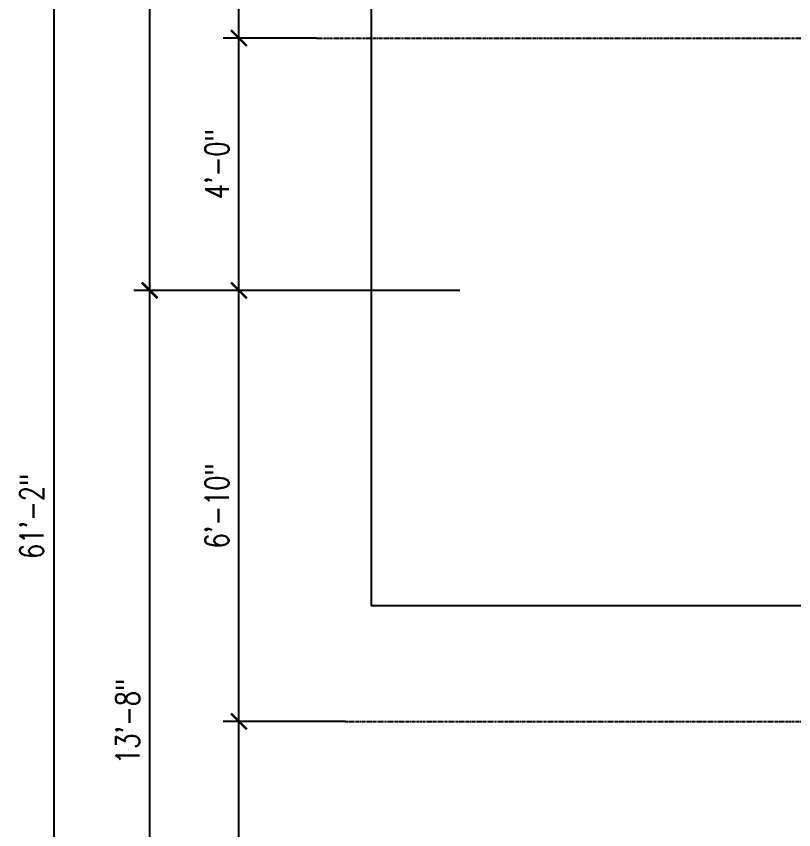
# Model space of a CAD drawing. Header units: inches. Extents: x 43 to 7578, y 1297 to 3809.
# Drawn here: x 4356.6 to 4504.5, y 3123.5 to 3278.3 of the extents above; entities that cross this region are included whole.
import ezdxf

# ---------------------------------------------------------------- set-up
doc = ezdxf.new("R2010")
doc.units = ezdxf.units.IN
doc.header["$LTSCALE"] = 0.5
doc.header["$MEASUREMENT"] = 0
doc.linetypes.add('CENTER2', pattern=[1.125, 0.75, -0.125, 0.125, -0.125])
doc.styles.add('Arch-Dim', font='romans.shx', dxfattribs={"width": 0.75})
doc.dimstyles.new('Annotative', dxfattribs={"dimscale": 96, "dimtxt": 0.09375, "dimasz": 0.0625, "dimexe": 0.0625, "dimexo": 0.0625, "dimgap": 0.03125, "dimtad": 1, "dimdec": 4, "dimzin": 3, "dimdsep": 46, "dimlunit": 4, "dimtxsty": 'Arch-Dim', "dimblk": 'ARCHTICK', "dimcen": 0.09375, "dimazin": 2, "dimtfac": 0.75, "dimtdec": 4, "dimtix": 1, "dimtmove": 2, "dimatfit": 3, "dimfxl": 1, "dimtolj": 1, "dimtzin": 0, "dimarcsym": 0})

# ---------------------------------------------------------------- blocks, each defined once
blk = doc.blocks.new('_ArchTick')
at = {"color": 0, "linetype": 'ByBlock', "const_width": 0.15}
blk.add_lwpolyline([(-0.5, -0.5), (0.5, 0.5)], dxfattribs=at)
blk = doc.blocks.new('*D739')
at = {"color": 0, "lineweight": -2, "transparency": 16777216}
for p, q in [((4419.24, 3144.14), (4395.97, 3144.14)), ((4398.97, 3062.14), (4398.97, 3144.14)), ((4435.51, 3062.14), (4395.97, 3062.14))]:
    blk.add_line(p, q, dxfattribs=at)
at = {"layer": 'Defpoints', "color": 0, "transparency": 16777216}
for p in [(4398.97, 3144.14), (4422.24, 3144.14), (4438.51, 3062.14)]:
    blk.add_point(p, dxfattribs=at)
at = {"color": 0, "lineweight": -2, "transparency": 16777216, "xscale": 3, "yscale": 3, "zscale": 3}
for p, rotation in [((4398.97, 3144.14), 90), ((4398.97, 3062.14), 270)]:
    blk.add_blockref('_ArchTick', p, dxfattribs=dict(at, rotation=rotation))
at = {"color": 0, "transparency": 16777216, "insert": (4394.79, 3103.14), "char_height": 4.5, "attachment_point": 5, "rotation": 90, "style": 'Arch-Dim'}
blk.add_mtext('\\A1;6\'-10"', dxfattribs=at)
blk = doc.blocks.new('*D740')
at = {"color": 0, "lineweight": -2, "transparency": 16777216}
for p, q in [((4440.98, 3226.14), (4395.97, 3226.14)), ((4398.97, 3144.14), (4398.97, 3226.14)), ((4419.24, 3144.14), (4395.97, 3144.14))]:
    blk.add_line(p, q, dxfattribs=at)
at = {"layer": 'Defpoints', "color": 0, "transparency": 16777216}
for p in [(4398.97, 3226.14), (4443.98, 3226.14), (4422.24, 3144.14)]:
    blk.add_point(p, dxfattribs=at)
at = {"color": 0, "lineweight": -2, "transparency": 16777216, "xscale": 3, "yscale": 3, "zscale": 3}
for p, rotation in [((4398.97, 3226.14), 90), ((4398.97, 3144.14), 270)]:
    blk.add_blockref('_ArchTick', p, dxfattribs=dict(at, rotation=rotation))
at = {"color": 0, "transparency": 16777216, "insert": (4394.79, 3185.14), "char_height": 4.5, "attachment_point": 5, "rotation": 90, "style": 'Arch-Dim'}
blk.add_mtext('\\A1;6\'-10"', dxfattribs=at)
blk = doc.blocks.new('*D741')
at = {"color": 0, "lineweight": -2, "transparency": 16777216}
for p, q in [((4446.19, 3409.64), (4395.97, 3409.64)), ((4398.97, 3226.14), (4398.97, 3409.64)), ((4440.98, 3226.14), (4395.97, 3226.14))]:
    blk.add_line(p, q, dxfattribs=at)
at = {"layer": 'Defpoints', "color": 0, "transparency": 16777216}
for p in [(4398.97, 3409.64), (4449.19, 3409.64), (4443.98, 3226.14)]:
    blk.add_point(p, dxfattribs=at)
at = {"color": 0, "lineweight": -2, "transparency": 16777216, "xscale": 3, "yscale": 3, "zscale": 3}
for p, rotation in [((4398.97, 3409.64), 90), ((4398.97, 3226.14), 270)]:
    blk.add_blockref('_ArchTick', p, dxfattribs=dict(at, rotation=rotation))
at = {"color": 0, "transparency": 16777216, "insert": (4393.53, 3317.89), "char_height": 4.5, "attachment_point": 5, "rotation": 90, "style": 'Arch-Dim'}
blk.add_mtext('\\A1;15\'-3{\\H0.750000x;\\S1/2;}"', dxfattribs=at)
blk = doc.blocks.new('*D743')
at = {"color": 0, "lineweight": -2, "transparency": 16777216}
for p, q in [((4413.7, 3274.14), (4395.97, 3274.14)), ((4398.97, 3226.14), (4398.97, 3274.14)), ((4440.98, 3226.14), (4395.97, 3226.14))]:
    blk.add_line(p, q, dxfattribs=at)
at = {"layer": 'Defpoints', "color": 0, "transparency": 16777216}
for p in [(4398.97, 3274.14), (4416.7, 3274.14), (4443.98, 3226.14)]:
    blk.add_point(p, dxfattribs=at)
at = {"color": 0, "lineweight": -2, "transparency": 16777216, "xscale": 3, "yscale": 3, "zscale": 3}
for p, rotation in [((4398.97, 3274.14), 90), ((4398.97, 3226.14), 270)]:
    blk.add_blockref('_ArchTick', p, dxfattribs=dict(at, rotation=rotation))
at = {"color": 0, "transparency": 16777216, "insert": (4394.79, 3250.14), "char_height": 4.5, "attachment_point": 5, "rotation": 90, "style": 'Arch-Dim'}
blk.add_mtext('\\A1;4\'-0"', dxfattribs=at)
blk = doc.blocks.new('*D745')
at = {"color": 0, "lineweight": -2, "transparency": 16777216}
for p, q in [((4440.98, 3226.14), (4379, 3226.14)), ((4382, 3062.14), (4382, 3226.14)), ((4435.51, 3062.14), (4379, 3062.14))]:
    blk.add_line(p, q, dxfattribs=at)
at = {"layer": 'Defpoints', "color": 0, "transparency": 16777216}
for p in [(4382, 3226.14), (4443.98, 3226.14), (4438.51, 3062.14)]:
    blk.add_point(p, dxfattribs=at)
at = {"color": 0, "lineweight": -2, "transparency": 16777216, "xscale": 3, "yscale": 3, "zscale": 3}
for p, rotation in [((4382, 3226.14), 90), ((4382, 3062.14), 270)]:
    blk.add_blockref('_ArchTick', p, dxfattribs=dict(at, rotation=rotation))
at = {"color": 0, "transparency": 16777216, "insert": (4377.82, 3144.14), "char_height": 4.5, "attachment_point": 5, "rotation": 90, "style": 'Arch-Dim'}
blk.add_mtext('\\A1;13\'-8"', dxfattribs=at)
blk = doc.blocks.new('*D746')
at = {"color": 0, "lineweight": -2, "transparency": 16777216}
for p, q in [((4432.66, 3550.14), (4379, 3550.14)), ((4382, 3226.14), (4382, 3550.14)), ((4440.98, 3226.14), (4379, 3226.14))]:
    blk.add_line(p, q, dxfattribs=at)
at = {"layer": 'Defpoints', "color": 0, "transparency": 16777216}
for p in [(4382, 3550.14), (4435.66, 3550.14), (4443.98, 3226.14)]:
    blk.add_point(p, dxfattribs=at)
at = {"color": 0, "lineweight": -2, "transparency": 16777216, "xscale": 3, "yscale": 3, "zscale": 3}
for p, rotation in [((4382, 3550.14), 90), ((4382, 3226.14), 270)]:
    blk.add_blockref('_ArchTick', p, dxfattribs=dict(at, rotation=rotation))
at = {"color": 0, "transparency": 16777216, "insert": (4377.82, 3388.14), "char_height": 4.5, "attachment_point": 5, "rotation": 90, "style": 'Arch-Dim'}
blk.add_mtext('\\A1;27\'-0"', dxfattribs=at)
blk = doc.blocks.new('*D747')
at = {"color": 0, "lineweight": -2, "transparency": 16777216}
for p, q in [((4432.66, 3550.14), (4360.75, 3550.14)), ((4363.75, 3550.14), (4363.75, 2816.14)), ((4474.1, 2816.14), (4360.75, 2816.14))]:
    blk.add_line(p, q, dxfattribs=at)
at = {"layer": 'Defpoints', "color": 0, "transparency": 16777216}
for p in [(4435.66, 3550.14), (4363.75, 2816.14), (4477.1, 2816.14)]:
    blk.add_point(p, dxfattribs=at)
at = {"color": 0, "lineweight": -2, "transparency": 16777216, "xscale": 3, "yscale": 3, "zscale": 3}
for p, rotation in [((4363.75, 3550.14), 90), ((4363.75, 2816.14), 270)]:
    blk.add_blockref('_ArchTick', p, dxfattribs=dict(at, rotation=rotation))
at = {"color": 0, "transparency": 16777216, "insert": (4359.57, 3183.14), "char_height": 4.5, "attachment_point": 5, "rotation": 90, "style": 'Arch-Dim'}
blk.add_mtext('\\A1;61\'-2"', dxfattribs=at)

msp = doc.modelspace()

# ---------------------------------------------------------------- linework, layer by layer
at = {"linetype": 'CENTER2'}
for p, q in [((4413.70265, 3274.13698), (4678.39713, 3274.13698)), ((4419.24256, 3144.13698), (4556.84224, 3144.13698))]:
    msp.add_line(p, q, dxfattribs=at)
msp.add_lwpolyline([(4520.20259, 3166.13698), (4424.20259, 3166.13698), (4424.20259, 3586.13698), (4700.20259, 3586.13698), (4700.20259, 3550.13698)])

# ---------------------------------------------------------------- dimensions: what is measured, and where the dimension line sits
for base, p1, p2, picture, middle in [((4363.74632, 2816.13698), (4435.65692, 3550.13698), (4477.10283, 2816.13698), '*D747', (4359.56775, 3183.13698)), ((4382.00308, 3550.13698), (4443.9826, 3226.13698), (4435.65692, 3550.13698), '*D746', (4377.8245, 3388.13698)), ((4398.96851, 3409.63698), (4443.9826, 3226.13698), (4449.19438, 3409.63698), '*D741', (4393.53101, 3317.88698)), ((4398.96851, 3274.13698), (4443.9826, 3226.13698), (4416.70265, 3274.13698), '*D743', (4394.78994, 3250.13698)), ((4382.00308, 3226.13698), (4438.50583, 3062.13698), (4443.9826, 3226.13698), '*D745', (4377.8245, 3144.13698)), ((4398.96851, 3226.13698), (4422.24256, 3144.13698), (4443.9826, 3226.13698), '*D740', (4394.78994, 3185.13698)), ((4398.96851, 3144.13698), (4438.50583, 3062.13698), (4422.24256, 3144.13698), '*D739', (4394.78994, 3103.13698))]:
    dim = msp.add_linear_dim(base=base, p1=p1, p2=p2, angle=90, dimstyle='Annotative')
    dim.commit()
    dim.dimension.update_dxf_attribs({"geometry": picture, "text_midpoint": middle})

doc.saveas('drawing.dxf')
